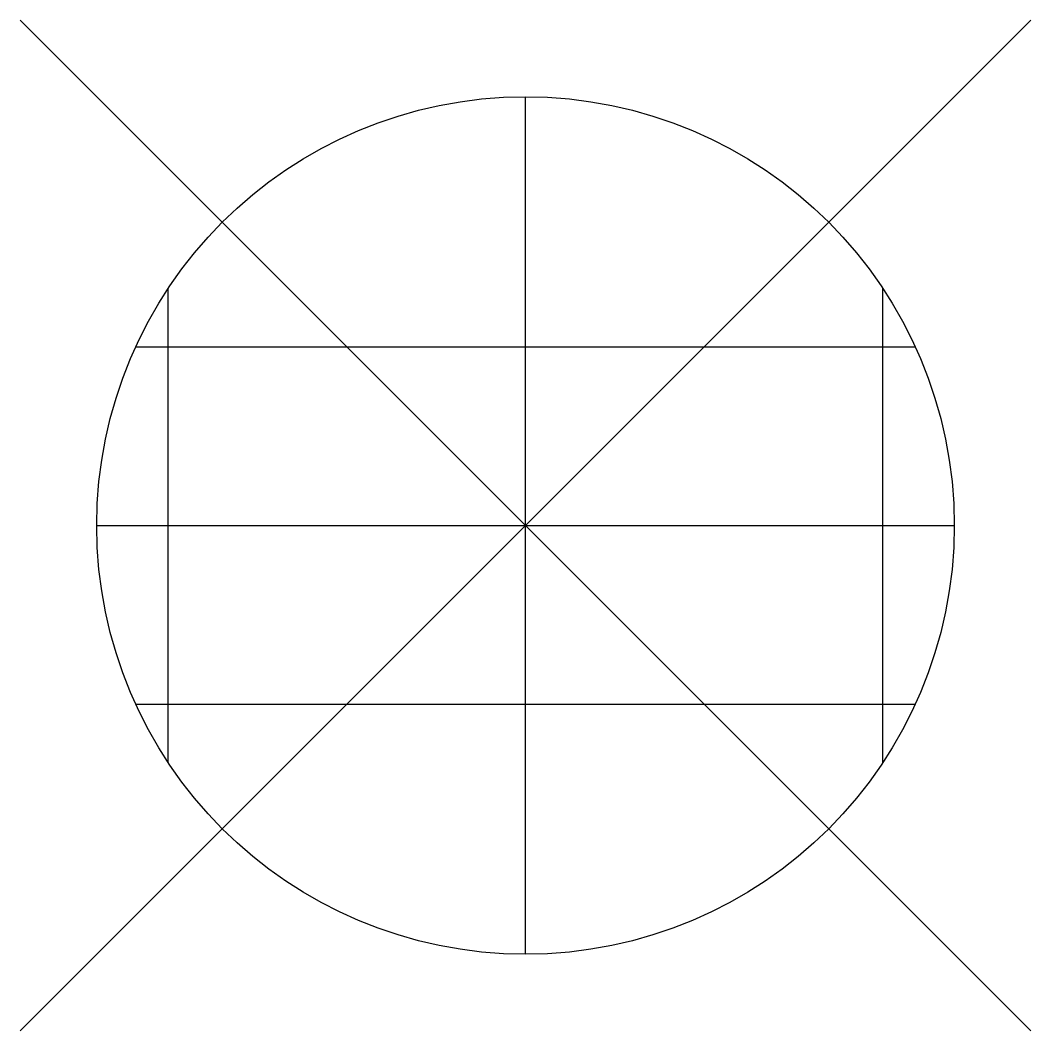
# Model space of a CAD drawing. Header units: metres. Extents: x -2.12 to 2.12, y -2.12 to 2.12.
import ezdxf

# ---------------------------------------------------------------- set-up
doc = ezdxf.new("R2010")
doc.units = ezdxf.units.M

msp = doc.modelspace()

# ---------------------------------------------------------------- linework, layer by layer
for p, q in [((0, 0), (0, 1.8)), ((-1.5, 0), (-1.5, 0.995)), ((1.5, 0), (1.5, 0.995)), ((-1.6363, 0.75), (1.6363, 0.75)), ((-1.8, 0), (1.8, 0)), ((-1.5, -0.995), (-1.5, 0)), ((0, -1.8), (0, 0)), ((1.5, -0.995), (1.5, 0)), ((-1.6363, -0.75), (1.6363, -0.75))]:
    msp.add_line(p, q)
at = {"flags": 128}
for points in [[(-2.1213, 2.1213), (2.1213, -2.1213)], [(-2.1213, -2.1213), (2.1213, 2.1213)]]:
    msp.add_lwpolyline(points, dxfattribs=at)
msp.add_circle((0, 0), 1.8)

doc.saveas('drawing.dxf')
